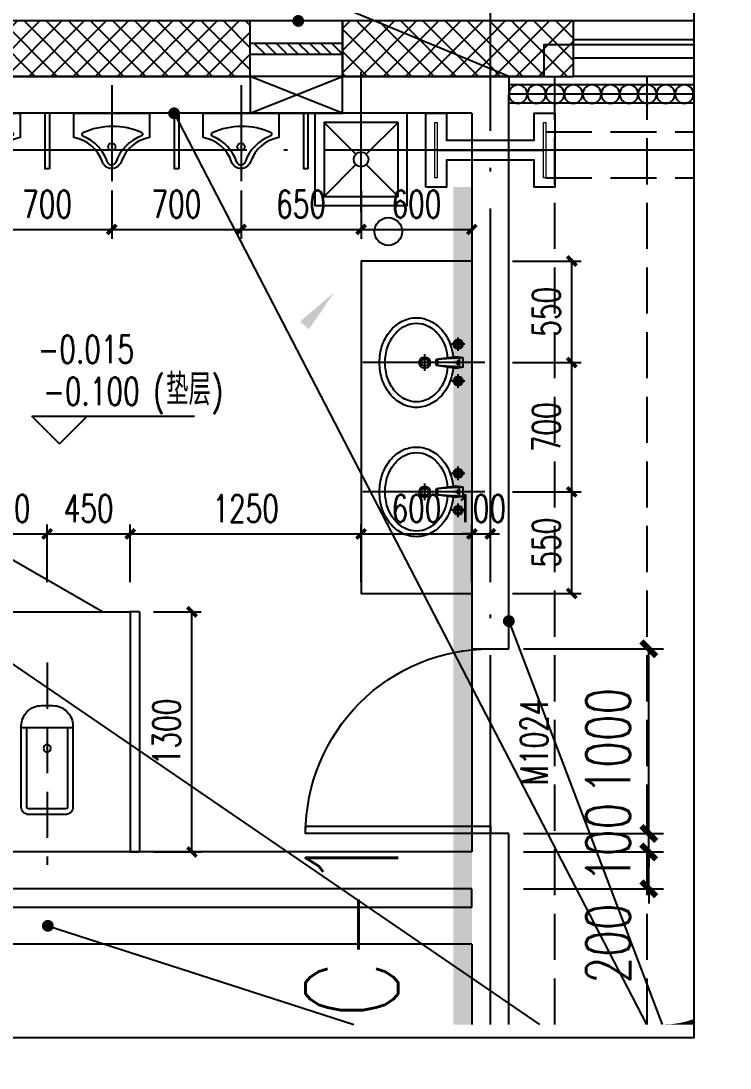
# Model space of a CAD drawing. Extents: x -222544 to -13848, y -31368 to 85559.
# Drawn here: x -30419 to -26580, y 32232 to 37903 of the extents above; entities that cross this region are included whole.
import ezdxf
from ezdxf.enums import TextEntityAlignment as Align
from ezdxf.xclip import XClip

# ---------------------------------------------------------------- set-up
doc = ezdxf.new("R2010")
doc.units = 0
doc.header["$LTSCALE"] = 1000
doc.header["$MEASUREMENT"] = 0
doc.header["$XCLIPFRAME"] = 0
for name, pattern in [('10平面$0$10平面$1$DOTE', [2.42, 2, -0.2, 0.02, -0.2]), ('10平面$0$CENTER', [2, 1.25, -0.25, 0.25, -0.25]), ('10平面$0$DASH', [0.35, 0.25, -0.1]), ('10平面$0$DOTE', [2.42, 2, -0.2, 0.02, -0.2])]:
    doc.linetypes.add(name, pattern=pattern)
doc.layers.get('Defpoints').update_dxf_attribs({"color": 210})
for name, color, linetype in [('10平面$0$10平面$1$A-AXIS-DOTE', 14, '10平面$0$10平面$1$DOTE'), ('10平面$0$A-AXIS-DOTE', 14, '10平面$0$DOTE'), ('10平面$0$A-AXIS-DP', 126, 'Continuous'), ('10平面$0$A-AXIS-SYMB', 3, 'Continuous'), ('10平面$0$A-HATCH-2', 251, 'Continuous'), ('10平面$0$A-HRAIL', 173, 'Continuous'), ('10平面$0$A-LIN-V', 9, 'Continuous'), ('10平面$0$A-SFCE', 30, 'Continuous'), ('10平面$0$A-WC', 223, 'Continuous'), ('10平面$0$A-WINDOW', 140, 'Continuous'), ('10平面$0$A-云线（根据审图意见修改）', 4, 'Continuous'), ('10平面$0$AS-WALL', 40, 'Continuous'), ('10平面$0$AS-结构边线层', 200, 'Continuous'), ('10平面$0$DIM_ELEV', 3, 'Continuous'), ('10平面$0$DIM_SYMB', 3, 'Continuous'), ('10平面$0$PUB_HATCH', 8, 'Continuous'), ('10平面$0$PUB_TEXT', 7, 'Continuous'), ('10平面$0$建-标高', 3, 'Continuous'), ('10平面$0$建-窗', 4, 'Continuous'), ('10平面$0$建-门', 4, 'Continuous'), ('10平面$0$建-门窗编号', 7, 'Continuous'), ('A-AXIS-DP', 126, 'Continuous'), ('A-WINDOW', 140, 'Continuous'), ('DIM_SYMB', 3, 'Continuous')]:
    doc.layers.add(name, color=color, linetype=linetype)
for name, color, linetype, lineweight in [('10平面$0$S-col', 2, 'Continuous', 0), ('10平面$0$THIN', 7, 'Continuous', 0), ('10平面$0$柱间支撑', 6, '10平面$0$CENTER', 0)]:
    doc.layers.add(name, color=color, linetype=linetype, lineweight=lineweight)
doc.styles.add('10平面$0$_TCH_DIM_T3', font='SIMPLEX', dxfattribs={"width": 0.705882, "bigfont": 'GBCBIG'})
doc.styles.add('10平面$0$A-STANDARD', font='SIMPLEX', dxfattribs={"bigfont": 'GBCBIG'})
doc.styles.add('10平面$0$A-WIN-LABEL', font='SIMPLEX', dxfattribs={"bigfont": 'GBCBIG'})
doc.styles.add('10平面$0$TSSD_Rein', font='tj-romans1.shx', dxfattribs={"width": 0.7, "bigfont": 'tj-hztxt.shx'})
doc.styles.add('_TCH_DIM_T3', font='SIMPLEX', dxfattribs={"width": 0.705882, "bigfont": 'GBCBIG'})
doc.dimstyles.new('10平面$0$_TCH_ARCH&&80', dxfattribs={"dimtxt": 238, "dimasz": 80, "dimexe": 80, "dimexo": 80, "dimgap": 101, "dimtad": 1, "dimdec": 0, "dimzin": 0, "dimdsep": 46, "dimtxsty": '10平面$0$_TCH_DIM_T3', "dimblk": '10平面$0$_ArchTick', "dimcen": 0.09, "dimclrt": 7, "dimazin": 2, "dimtfac": 1, "dimtdec": 0, "dimtix": 1, "dimtmove": 2, "dimatfit": 3, "dimfxl": 0, "dimtolj": 1, "dimtzin": 0, "dimarcsym": 0})
doc.dimstyles.new('_TCH_ARCH&&50', dxfattribs={"dimtxt": 148.75, "dimasz": 50, "dimexe": 50, "dimexo": 50, "dimgap": 63.125, "dimtad": 1, "dimdec": 0, "dimzin": 0, "dimdsep": 46, "dimtxsty": '_TCH_DIM_T3', "dimblk": 'ARCHTICK', "dimcen": 0.09, "dimclrt": 7, "dimazin": 2, "dimtfac": 1, "dimtdec": 0, "dimtix": 1, "dimtmove": 2, "dimatfit": 3, "dimfxl": 0, "dimtolj": 1, "dimtzin": 0, "dimarcsym": 0})
pattern_1 = [(45, (60, 0), (-60.000061, 60.000061), []), (135, (60, 0), (-60.000061, -60.000061), [])]

# ---------------------------------------------------------------- blocks, each defined once
blk = doc.blocks.new('10平面$0$dote')
at = {"layer": '10平面$0$A-AXIS-DOTE'}
for p, q in [((76882.2, 10800), (46882.2, 40800)), ((-6217.8, -68993.9), (-6217.8, 36662.3)), ((76282.2, 27000), (-41310, 27000))]:
    blk.add_line(p, q, dxfattribs=at)
blk = doc.blocks.new('10平面$0$厕卫')
at = {"layer": '10平面$0$A-AXIS-DOTE', "linetype": '10平面$0$DASH'}
blk.add_line((50, -823.1), (50, 271.9), dxfattribs=at)
at = {"layer": '10平面$0$A-WC'}
for p, q in [((-59.8, -40), (-59.8, -469.7)), ((149.8, -30), (-49.8, -30)), ((159.8, -469.7), (159.8, -40)), ((189.8, -469.7), (-89.8, -469.7)), ((350, -1097.2), (-169.6, -1397.2))]:
    blk.add_line(p, q, dxfattribs=at)
blk.add_lwpolyline([(-400, 202.8), (-400, -1097.2), (500, -1097.2), (500, 202.8)], close=True, dxfattribs=at)
blk.add_lwpolyline([(189.8, -40, 0.414214), (149.8, 0), (-49.8, 0, 0.414214), (-89.8, -40), (-89.8, -479.7, 0.414214), (20.2, -589.7), (79.8, -589.7, 0.414214), (189.8, -479.7)], format="xyb", close=True, dxfattribs=at)
blk.add_circle((50, -358.6), 20, dxfattribs=at)
for centre, radius, start, end in [((-49.8, -40), 10, 90, 180), ((149.8, -40), 10, 0, 90), ((350, -1097.2), 600, 180, 209.9999)]:
    blk.add_arc(centre, radius, start, end, dxfattribs=at)
for p in [(50, 0), (50, -358.6)]:
    blk.add_point(p, dxfattribs=at)
blk = doc.blocks.new('10平面$0$$lvtry$00000224')
at = {"color": 0}
for p, q in [((-362.5, 0), (-362.5, -300)), ((-337.5, 0), (-362.5, 0)), ((-337.5, 0), (-337.5, -300)), ((337.5, 0), (337.5, -300)), ((362.5, 0), (337.5, 0)), ((362.5, 0), (362.5, -300)), ((-337.5, -300), (-362.5, -300)), ((362.5, -300), (337.5, -300))]:
    blk.add_line(p, q, dxfattribs=at)
at = {"color": 0, "elevation": 0}
blk.add_lwpolyline([(-205, -130.7), (-205, 0), (205, 0), (205, -130.7, 0.268068), (50.8, -263.5, -0.317765), (0, -299.6, -0.317765), (-50.8, -263.5, 0.268068)], format="xyb", close=True, dxfattribs=at)
at = {"color": 0}
blk.add_circle((0, -181.6, 0), 20, dxfattribs=at)
for centre, radius, start, end in [((-152.2, -115, 0), 10, 114.1084, 248.1394), ((5.1, -466.4, 0), 395, 66.6675, 114.1084), ((157.6, -112.9, 0), 10, 290.4941, 66.6675), ((-242.8, -340.9, 0), 233.4, 19.2639, 68.1394), ((242.8, -340.9, 0), 233.4, 110.4941, 160.7361), ((0.2, -256, 0), 24, 199.2639, 269.4998), ((-0.2, -256, 0), 24, 270.5002, 340.7361)]:
    blk.add_arc(centre, radius, start, end, dxfattribs=at)
blk.add_point((0, -181.6, 0), dxfattribs=at)
at = {"layer": '10平面$0$A-AXIS-DOTE'}
blk.add_lwpolyline([(0, 152.7), (0, -367.3)], dxfattribs=at)
blk = doc.blocks.new('10平面$0$小便器')
at = {"layer": '10平面$0$A-WC', "xscale": -1, "rotation": 89.99999999999999}
blk.add_blockref('10平面$0$$lvtry$00000224', (2044606.1, 1695653.6), dxfattribs=at)
blk = doc.blocks.new('10平面$0$45345')
at = {"layer": '10平面$0$A-WC'}
h = blk.add_hatch(dxfattribs=at)
h.set_pattern_fill('ANSI31', color=256, scale=10)
h.set_pattern_definition([(30, (40598742844.535, 3385776346.45), (-7.9375, 13.74815), [])])
edge = h.paths.add_edge_path()
edge.add_arc((40598742441.347763, 3385774511.717568), 50, 0, 360)
blk.add_circle((40598742441.347763, 3385774511.717568), 50, dxfattribs=at)
blk = doc.blocks.new('10平面$0$A$C34D37DA4')
at = {"ltscale": 0.5}
for points in [[(-250, -107.7), (250, -107.7), (250, 392.3), (-250, 392.3)], [(-200, -57.7), (200, -57.7), (200, 342.3), (-200, 342.3)]]:
    blk.add_lwpolyline(points, close=True, dxfattribs=at)
for points in [[(-200, 342.3), (-28.3, 170.5)], [(28.3, 170.5), (200, 342.3)], [(-200, -57.7), (-28.3, 114)], [(28.3, 114), (200, -57.7)]]:
    blk.add_lwpolyline(points, dxfattribs=at)
blk.add_circle((0, 142.3), 40, dxfattribs=at)
at = {"layer": '10平面$0$A-AXIS-DOTE'}
blk.add_lwpolyline([(0, 427.4), (0, -332.6)], dxfattribs=at)
blk = doc.blocks.new('10平面$0$43243')
at = {"layer": '10平面$0$AS-结构边线层'}
blk.add_lwpolyline([(-212464.2, 832220), (-213204.2, 832220), (-213204.2, 831970), (-215304.2, 831970), (-215304.2, 832220), (-222244.2, 832220), (-222244.2, 832390), (-226664.2, 832390), (-226664.2, 832220), (-230898, 832220)], dxfattribs=at)
blk = doc.blocks.new('10平面$0$_FZH')
at = {"layer": '10平面$0$A-HATCH-2'}
blk.add_lwpolyline([(-0.4375, -0.25), (-0.4375, 0.25), (-0.2975, 0.25), (-0.2975, 0.0675), (0.2975, 0.0675), (0.2975, 0.25), (0.4375, 0.25), (0.4375, -0.25), (0.2975, -0.25), (0.2975, -0.0675), (-0.2975, -0.0675), (-0.2975, -0.25)], close=True, dxfattribs=at)
at = {"layer": '10平面$0$S-col'}
blk.add_lwpolyline([(-0.375, -0.1875), (-0.375, 0.1875), (-0.36, 0.1875), (-0.36, 0.005), (0.36, 0.005), (0.36, 0.1875), (0.375, 0.1875), (0.375, -0.1875), (0.36, -0.1875), (0.36, -0.005), (-0.36, -0.005), (-0.36, -0.1875)], close=True, dxfattribs=at)
blk = doc.blocks.new('10平面$0$w4234324')
at = {"xscale": 800.0000000000005, "yscale": 800.0000000000005, "zscale": 800.0000000000005}
blk.add_blockref('10平面$0$_FZH', (-226954.2, 831820), dxfattribs=at)
blk = doc.blocks.new('10平面$0$3243243')
at = {"layer": '10平面$0$A-HATCH-2', "linetype": '10平面$0$DASH'}
for p, q in [((-226604.2, 741520), (-226604.2, 832220)), ((-226104.2, 741520), (-226104.2, 832220))]:
    blk.add_line(p, q, dxfattribs=at)
at = {"layer": '10平面$0$A-SFCE', "linetype": '10平面$0$DASH'}
for p, q in [((-226654.2, 831920), (-221900.2, 831920)), ((-226654.2, 831670), (-221900.2, 831670))]:
    blk.add_line(p, q, dxfattribs=at)
blk = doc.blocks.new('10平面$0$343243')
at = {"layer": '10平面$0$10平面$1$A-AXIS-DOTE'}
blk.add_lwpolyline([(-137039.2, 783550), (-137039.2, 784210)], dxfattribs=at)
at = {"layer": '10平面$0$A-WC'}
for p, q in [((-137039.2, 783829.9), (-137039.2, 783920.1)), ((-137084.2, 783875), (-136994.1, 783875)), ((-137070.6, 783706.5), (-137055.9, 783814.2)), ((-137064.2, 783667.6), (-137055.9, 783814.2)), ((-137056.4, 783804.1), (-137022, 783804.1)), ((-137055.9, 783814.2), (-137022.5, 783814.2)), ((-137014.2, 783667.6), (-137022.5, 783814.2)), ((-137007.7, 783706.5), (-137022.5, 783814.2)), ((-137175.7, 783694), (-137102.7, 783694)), ((-137139.2, 783657.5), (-137139.2, 783730.5)), ((-137064.2, 783667.6), (-137070.6, 783706.5)), ((-137063.1, 783687.3), (-137015.3, 783687.3)), ((-137014.2, 783667.6), (-137007.7, 783706.5)), ((-136975.7, 783694), (-136902.7, 783694)), ((-136939.2, 783657.5), (-136939.2, 783730.5)), ((-137064.2, 783667.6), (-137014.2, 783667.6))]:
    blk.add_line(p, q, dxfattribs=at)
for points in [[(-137068.6, 783721.5, -0.055034), (-137132.1, 783735, -0.088849), (-137208.4, 783776.4, -0.104988), (-137263.3, 783843.2, -0.12017), (-137282, 783920, -0.12017), (-137263.3, 783996.8, -0.104988), (-137208.4, 784063.6, -0.088849), (-137132.1, 784105, -0.080052), (-137039.2, 784120, -0.080052)], [(-137064.5, 783751.2, -0.056066), (-137122.6, 783763.4, -0.088849), (-137189.7, 783799.8, -0.104988), (-137236.6, 783857, -0.12017), (-137252, 783920, -0.12017), (-137236.6, 783983, -0.104988), (-137189.7, 784040.2, -0.088849), (-137122.6, 784076.6, -0.080052), (-137039.2, 784090, -0.080052)], [(-137039.2, 784120, -0.080052), (-136946.3, 784105, -0.088849), (-136870, 784063.6, -0.104988), (-136815.1, 783996.8, -0.12017), (-136796.4, 783920, -0.12017), (-136815.1, 783843.2, -0.104988), (-136870, 783776.4, -0.088849), (-136946.3, 783735, -0.055034), (-137009.8, 783721.5, -0.080052)], [(-137039.2, 784090, -0.080052), (-136955.7, 784076.6, -0.088849), (-136888.7, 784040.2, -0.104988), (-136841.7, 783983, -0.12017), (-136826.4, 783920, -0.12017), (-136841.7, 783857, -0.104988), (-136888.7, 783799.8, -0.088849), (-136955.7, 783763.4, -0.056066), (-137013.9, 783751.2, -0.080052)]]:
    blk.add_lwpolyline(points, format="xyb", dxfattribs=at)
for centre, radius in [((-137039.2, 783875), 30), ((-137039.2, 783875), 20), ((-137139.2, 783694), 25), ((-137139.2, 783694), 15), ((-136939.2, 783694), 25), ((-136939.2, 783694), 15)]:
    blk.add_circle(centre, radius, dxfattribs=at)
for centre, start, end in [((-137040.4, 783694.7), 80.5252, 279.4748), ((-137038, 783694.7), 260.5252, 99.4748)]:
    blk.add_arc(centre, 7.19, start, end, dxfattribs=at)
blk = doc.blocks.new('10平面$0$3132')
at = {"layer": '10平面$0$DIM_ELEV', "linetype": '10平面$0$DASH', "const_width": 30}
blk.add_lwpolyline([(-232270, 833040), (-226020, 833040, -0.414214), (-225520, 832540), (-225520, 827570, -0.414214), (-226020, 827070), (-232270, 827070, -0.414214), (-232770, 827570), (-232770, 832540, -0.414214)], format="xyb", close=True, dxfattribs=at)
blk = doc.blocks.new('10平面$0$23124232432')
at = {"layer": '10平面$0$柱间支撑', "const_width": 100}
blk.add_lwpolyline([(-227104.2, 831620), (-227104.2, 823020)], dxfattribs=at)
at = {"layer": '10平面$0$THIN', "style": '10平面$0$TSSD_Rein', "width": 0.7}
blk.add_text('SZC-1', height=500, rotation=90, dxfattribs=at).set_placement((-227304.2, 827320), align=Align.BOTTOM_CENTER)
blk = doc.blocks.new('10平面$0$99平面图例外参$0$$LinePat$圆环')
for points in [[(0, 150), (300, 150)], [(0, 0), (300, 0)], [(0, -150), (300, -150)]]:
    blk.add_lwpolyline(points)
at = {"color": 0}
blk.add_circle((150, 0), 150, dxfattribs=at)
blk = doc.blocks.new('10平面$0$34242343243')
at = {"layer": '10平面$0$A-HRAIL', "xscale": -0.3333333334560343, "yscale": 0.3333333333333333, "zscale": 0.3333333333333333, "rotation": 5.280501065367523e-11}
for p in [(-226754.2, 832124), (-226654.2, 832124), (-226554.2, 832124), (-226454.2, 832124), (-226354.2, 832124), (-226254.2, 832124), (-226154.2, 832124), (-226054.2, 832124), (-225954.2, 832124), (-225854.2, 832124), (-225754.2, 832124)]:
    blk.add_blockref('10平面$0$99平面图例外参$0$$LinePat$圆环', p, dxfattribs=at)
blk = doc.blocks.new('10平面$0$2343243')
at = {"layer": '10平面$0$A-云线（根据审图意见修改）', "color": 1, "ltscale": 500}
blk.add_lwpolyline([(-265623.3, 705106.7), (-178050.5, 972846.4), (-230714.5, 804820)], dxfattribs=at)
blk = doc.blocks.new('*U63')
at = {"color": 0}
blk.add_lwpolyline([(500, 0), (500, 1000), (460, 1000), (460, 0)], close=True, dxfattribs=at)
blk.add_arc((500, 0), 1000, 90, 180, dxfattribs=at)
blk = doc.blocks.new('*U62')
at = {"color": 0, "xscale": 0.001, "yscale": 0.001, "zscale": 0.001}
blk.add_blockref('*U63', (0, 0), dxfattribs=at)
blk = doc.blocks.new('*U91')
at = {"color": 0}
for p, q in [((-250, 150), (250, 150)), ((250, 30), (-250, 30)), ((-250, -30), (-190, 30)), ((-190, -30), (-130, 30)), ((-130, -30), (-70, 30)), ((-70, -30), (-10, 30)), ((-10, -30), (50, 30)), ((50, -30), (110, 30)), ((110, -30), (170, 30)), ((170, -30), (230, 30)), ((250, -30), (-250, -30)), ((-250, -150), (250, -150))]:
    blk.add_line(p, q, dxfattribs=at)
for points in [[(-250, -150), (-250, 150)], [(250, -150), (250, 150)]]:
    blk.add_lwpolyline(points, dxfattribs=at)
blk = doc.blocks.new('*U90')
at = {"color": 0, "xscale": 0.001999999996058992, "yscale": 0.003333333333333334, "zscale": 0.001999999996058992}
blk.add_blockref('*U91', (0, 0), dxfattribs=at)
blk = doc.blocks.new('10平面$0$WINDOW2DLIB$DYNSTYLE$00000005')
at = {"color": 0}
for points in [[(-0.5, 0.5), (-0.5, -0.5)], [(-0.5, 0.5), (0.5, 0.5)], [(0.5, -0.5), (0.5, 0.5)], [(0.5, 0.1667), (-0.5, 0.1667)], [(0.5, -0.1667), (-0.5, -0.1667)], [(-0.5, -0.5), (0.5, -0.5)]]:
    blk.add_lwpolyline(points, dxfattribs=at)
blk = doc.blocks.new('10平面$0$_ArchTick')
at = {"color": 0, "linetype": 'ByBlock', "const_width": 0.4}
blk.add_lwpolyline([(-0.5, -0.5), (0.5, 0.5)], dxfattribs=at)
blk = doc.blocks.new('*D991')
at = {"layer": '10平面$0$A-AXIS-DP', "color": 0, "lineweight": -2, "transparency": 16777216}
for p, q in [((-226096.4, 828020), (-226096.4, 828100)), ((-226774.2, 828020), (-226016.4, 828020)), ((-226096.4, 827820), (-226096.4, 828020)), ((-226774.2, 827820), (-226016.4, 827820)), ((-226096.4, 827820), (-226096.4, 827740))]:
    blk.add_line(p, q, dxfattribs=at)
at = {"layer": 'Defpoints', "color": 0, "transparency": 16777216}
for p in [(-226854.2, 828020), (-226096.4, 828020), (-226854.2, 827820)]:
    blk.add_point(p, dxfattribs=at)
at = {"layer": '10平面$0$A-AXIS-DP', "color": 0, "lineweight": -2, "transparency": 16777216, "xscale": 80, "yscale": 80, "zscale": 80}
for p, rotation in [((-226096.4, 828020), 270), ((-226096.4, 827820), 90)]:
    blk.add_blockref('10平面$0$_ArchTick', p, dxfattribs=dict(at, rotation=rotation))
at = {"layer": '10平面$0$A-AXIS-DP', "color": 7, "transparency": 16777216, "insert": (-226316.4, 827524), "char_height": 238, "attachment_point": 5, "rotation": 90, "style": '10平面$0$_TCH_DIM_T3'}
blk.add_mtext('\\A1;200', dxfattribs=at)
blk = doc.blocks.new('*D992')
at = {"layer": '10平面$0$A-AXIS-DP', "color": 0, "lineweight": -2, "transparency": 16777216}
for p, q in [((-226096.4, 828120), (-226096.4, 828200)), ((-226774.2, 828120), (-226016.4, 828120)), ((-226096.4, 828020), (-226096.4, 828120)), ((-226774.2, 828020), (-226016.4, 828020)), ((-226096.4, 828020), (-226096.4, 827940))]:
    blk.add_line(p, q, dxfattribs=at)
at = {"layer": 'Defpoints', "color": 0, "transparency": 16777216}
for p in [(-226854.2, 828120), (-226096.4, 828120), (-226854.2, 828020)]:
    blk.add_point(p, dxfattribs=at)
at = {"layer": '10平面$0$A-AXIS-DP', "color": 0, "lineweight": -2, "transparency": 16777216, "xscale": 80, "yscale": 80, "zscale": 80}
for p, rotation in [((-226096.4, 828120), 270), ((-226096.4, 828020), 90)]:
    blk.add_blockref('10平面$0$_ArchTick', p, dxfattribs=dict(at, rotation=rotation))
at = {"layer": '10平面$0$A-AXIS-DP', "color": 7, "transparency": 16777216, "insert": (-226316.4, 828070), "char_height": 238, "attachment_point": 5, "rotation": 90, "style": '10平面$0$_TCH_DIM_T3'}
blk.add_mtext('\\A1;100', dxfattribs=at)
blk = doc.blocks.new('*D993')
at = {"layer": '10平面$0$A-AXIS-DP', "color": 0, "lineweight": -2, "transparency": 16777216}
for p, q in [((-226774.2, 829120), (-226016.4, 829120)), ((-226096.4, 828120), (-226096.4, 829120)), ((-226774.2, 828120), (-226016.4, 828120))]:
    blk.add_line(p, q, dxfattribs=at)
at = {"layer": 'Defpoints', "color": 0, "transparency": 16777216}
for p in [(-226854.2, 829120), (-226096.4, 829120), (-226854.2, 828120)]:
    blk.add_point(p, dxfattribs=at)
at = {"layer": '10平面$0$A-AXIS-DP', "color": 0, "lineweight": -2, "transparency": 16777216, "xscale": 80, "yscale": 80, "zscale": 80}
for p, rotation in [((-226096.4, 829120), 90), ((-226096.4, 828120), 270)]:
    blk.add_blockref('10平面$0$_ArchTick', p, dxfattribs=dict(at, rotation=rotation))
at = {"layer": '10平面$0$A-AXIS-DP', "color": 7, "transparency": 16777216, "insert": (-226316.4, 828620), "char_height": 238, "attachment_point": 5, "rotation": 90, "style": '10平面$0$_TCH_DIM_T3'}
blk.add_mtext('\\A1;1000', dxfattribs=at)
blk = doc.blocks.new('_ArchTick')
at = {"color": 0, "linetype": 'ByBlock', "const_width": 0.4}
blk.add_lwpolyline([(-0.5, -0.5), (0.5, 0.5)], dxfattribs=at)
blk = doc.blocks.new('*D465')
at = {"layer": 'A-AXIS-DP', "color": 0, "lineweight": -2, "transparency": 16777216}
for p, q in [((-29701.5, 34702.7), (-29443.3, 34702.7)), ((-29493.3, 33402.7), (-29493.3, 34702.7)), ((-29701.5, 33402.7), (-29443.3, 33402.7))]:
    blk.add_line(p, q, dxfattribs=at)
at = {"layer": 'Defpoints', "color": 0, "transparency": 16777216}
for p in [(-29751.5, 34702.7), (-29493.3, 34702.7), (-29751.5, 33402.7)]:
    blk.add_point(p, dxfattribs=at)
at = {"layer": 'A-AXIS-DP', "color": 0, "lineweight": -2, "transparency": 16777216, "xscale": 50, "yscale": 50, "zscale": 50}
for p, rotation in [((-29493.3, 34702.7), 90), ((-29493.3, 33402.7), 270)]:
    blk.add_blockref('_ArchTick', p, dxfattribs=dict(at, rotation=rotation))
at = {"layer": 'A-AXIS-DP', "color": 7, "transparency": 16777216, "insert": (-29630.8, 34052.7), "char_height": 148.75, "attachment_point": 5, "rotation": 90, "style": '_TCH_DIM_T3'}
blk.add_mtext('\\A1;1300', dxfattribs=at)
blk = doc.blocks.new('*D470')
at = {"layer": 'A-AXIS-DP', "color": 0, "lineweight": -2, "transparency": 16777216}
for p, q in [((-30727.7, 34863.1), (-30727.7, 35175)), ((-30277.7, 34863.1), (-30277.7, 35175)), ((-30727.7, 35125), (-30277.7, 35125))]:
    blk.add_line(p, q, dxfattribs=at)
at = {"layer": 'Defpoints', "color": 0, "transparency": 16777216}
for p in [(-30277.7, 35125), (-30727.7, 34813.1), (-30277.7, 34813.1)]:
    blk.add_point(p, dxfattribs=at)
at = {"layer": 'A-AXIS-DP', "color": 0, "lineweight": -2, "transparency": 16777216, "xscale": 50, "yscale": 50, "zscale": 50, "rotation": 180}
blk.add_blockref('_ArchTick', (-30727.7, 35125), dxfattribs=at)
at = {"layer": 'A-AXIS-DP', "color": 0, "lineweight": -2, "transparency": 16777216, "xscale": 50, "yscale": 50, "zscale": 50}
blk.add_blockref('_ArchTick', (-30277.7, 35125), dxfattribs=at)
at = {"layer": 'A-AXIS-DP', "color": 7, "transparency": 16777216, "insert": (-30502.7, 35262.5), "char_height": 148.75, "attachment_point": 5, "style": '_TCH_DIM_T3'}
blk.add_mtext('\\A1;450', dxfattribs=at)
blk = doc.blocks.new('*D471')
at = {"layer": 'A-AXIS-DP', "color": 0, "lineweight": -2, "transparency": 16777216}
for p, q in [((-30277.7, 34863.1), (-30277.7, 35175)), ((-29827.7, 34863.1), (-29827.7, 35175)), ((-30277.7, 35125), (-29827.7, 35125))]:
    blk.add_line(p, q, dxfattribs=at)
at = {"layer": 'Defpoints', "color": 0, "transparency": 16777216}
for p in [(-29827.7, 35125), (-30277.7, 34813.1), (-29827.7, 34813.1)]:
    blk.add_point(p, dxfattribs=at)
at = {"layer": 'A-AXIS-DP', "color": 0, "lineweight": -2, "transparency": 16777216, "xscale": 50, "yscale": 50, "zscale": 50, "rotation": 180}
blk.add_blockref('_ArchTick', (-30277.7, 35125), dxfattribs=at)
at = {"layer": 'A-AXIS-DP', "color": 0, "lineweight": -2, "transparency": 16777216, "xscale": 50, "yscale": 50, "zscale": 50}
blk.add_blockref('_ArchTick', (-29827.7, 35125), dxfattribs=at)
at = {"layer": 'A-AXIS-DP', "color": 7, "transparency": 16777216, "insert": (-30052.7, 35262.5), "char_height": 148.75, "attachment_point": 5, "style": '_TCH_DIM_T3'}
blk.add_mtext('\\A1;450', dxfattribs=at)
blk = doc.blocks.new('*D472')
at = {"layer": 'A-AXIS-DP', "color": 0, "lineweight": -2, "transparency": 16777216}
for p, q in [((-29827.7, 34863.1), (-29827.7, 35175)), ((-28577.7, 34863.1), (-28577.7, 35175)), ((-29827.7, 35125), (-28577.7, 35125))]:
    blk.add_line(p, q, dxfattribs=at)
at = {"layer": 'Defpoints', "color": 0, "transparency": 16777216}
for p in [(-28577.7, 35125), (-29827.7, 34813.1), (-28577.7, 34813.1)]:
    blk.add_point(p, dxfattribs=at)
at = {"layer": 'A-AXIS-DP', "color": 0, "lineweight": -2, "transparency": 16777216, "xscale": 50, "yscale": 50, "zscale": 50, "rotation": 180}
blk.add_blockref('_ArchTick', (-29827.7, 35125), dxfattribs=at)
at = {"layer": 'A-AXIS-DP', "color": 0, "lineweight": -2, "transparency": 16777216, "xscale": 50, "yscale": 50, "zscale": 50}
blk.add_blockref('_ArchTick', (-28577.7, 35125), dxfattribs=at)
at = {"layer": 'A-AXIS-DP', "color": 7, "transparency": 16777216, "insert": (-29202.7, 35262.5), "char_height": 148.75, "attachment_point": 5, "style": '_TCH_DIM_T3'}
blk.add_mtext('\\A1;1250', dxfattribs=at)
blk = doc.blocks.new('*D473')
at = {"layer": 'A-AXIS-DP', "color": 0, "lineweight": -2, "transparency": 16777216}
for p, q in [((-28577.7, 34863.1), (-28577.7, 35175)), ((-27977.7, 34863.1), (-27977.7, 35175)), ((-28577.7, 35125), (-27977.7, 35125))]:
    blk.add_line(p, q, dxfattribs=at)
at = {"layer": 'Defpoints', "color": 0, "transparency": 16777216}
for p in [(-27977.7, 35125), (-28577.7, 34813.1), (-27977.7, 34813.1)]:
    blk.add_point(p, dxfattribs=at)
at = {"layer": 'A-AXIS-DP', "color": 0, "lineweight": -2, "transparency": 16777216, "xscale": 50, "yscale": 50, "zscale": 50, "rotation": 180}
blk.add_blockref('_ArchTick', (-28577.7, 35125), dxfattribs=at)
at = {"layer": 'A-AXIS-DP', "color": 0, "lineweight": -2, "transparency": 16777216, "xscale": 50, "yscale": 50, "zscale": 50}
blk.add_blockref('_ArchTick', (-27977.7, 35125), dxfattribs=at)
at = {"layer": 'A-AXIS-DP', "color": 7, "transparency": 16777216, "insert": (-28277.7, 35262.5), "char_height": 148.75, "attachment_point": 5, "style": '_TCH_DIM_T3'}
blk.add_mtext('\\A1;600', dxfattribs=at)
blk = doc.blocks.new('*D474')
at = {"layer": 'A-AXIS-DP', "color": 0, "lineweight": -2, "transparency": 16777216}
for p, q in [((-27977.7, 34863.1), (-27977.7, 35175)), ((-27877.7, 34863.1), (-27877.7, 35175)), ((-27977.7, 35125), (-28027.7, 35125)), ((-27977.7, 35125), (-27877.7, 35125)), ((-27877.7, 35125), (-27827.7, 35125))]:
    blk.add_line(p, q, dxfattribs=at)
at = {"layer": 'Defpoints', "color": 0, "transparency": 16777216}
for p in [(-27877.7, 35125), (-27977.7, 34813.1), (-27877.7, 34813.1)]:
    blk.add_point(p, dxfattribs=at)
at = {"layer": 'A-AXIS-DP', "color": 0, "lineweight": -2, "transparency": 16777216, "xscale": 50, "yscale": 50, "zscale": 50}
blk.add_blockref('_ArchTick', (-27977.7, 35125), dxfattribs=at)
at = {"layer": 'A-AXIS-DP', "color": 0, "lineweight": -2, "transparency": 16777216, "xscale": 50, "yscale": 50, "zscale": 50, "rotation": 180}
blk.add_blockref('_ArchTick', (-27877.7, 35125), dxfattribs=at)
at = {"layer": 'A-AXIS-DP', "color": 7, "transparency": 16777216, "insert": (-27927.7, 35262.5), "char_height": 148.75, "attachment_point": 5, "style": '_TCH_DIM_T3'}
blk.add_mtext('\\A1;100', dxfattribs=at)
blk = doc.blocks.new('*D475')
at = {"layer": 'A-AXIS-DP', "color": 0, "lineweight": -2, "transparency": 16777216}
for p, q in [((-27757.4, 36602.7), (-27386.7, 36602.7)), ((-27436.7, 36052.7), (-27436.7, 36602.7)), ((-27757.4, 36052.7), (-27386.7, 36052.7))]:
    blk.add_line(p, q, dxfattribs=at)
at = {"layer": 'Defpoints', "color": 0, "transparency": 16777216}
for p in [(-27807.4, 36602.7), (-27436.7, 36602.7), (-27807.4, 36052.7)]:
    blk.add_point(p, dxfattribs=at)
at = {"layer": 'A-AXIS-DP', "color": 0, "lineweight": -2, "transparency": 16777216, "xscale": 50, "yscale": 50, "zscale": 50}
for p, rotation in [((-27436.7, 36602.7), 90), ((-27436.7, 36052.7), 270)]:
    blk.add_blockref('_ArchTick', p, dxfattribs=dict(at, rotation=rotation))
at = {"layer": 'A-AXIS-DP', "color": 7, "transparency": 16777216, "insert": (-27574.2, 36327.7), "char_height": 148.75, "attachment_point": 5, "rotation": 90, "style": '_TCH_DIM_T3'}
blk.add_mtext('\\A1;550', dxfattribs=at)
blk = doc.blocks.new('*D476')
at = {"layer": 'A-AXIS-DP', "color": 0, "lineweight": -2, "transparency": 16777216}
for p, q in [((-27757.4, 36052.7), (-27386.7, 36052.7)), ((-27436.7, 35352.7), (-27436.7, 36052.7)), ((-27757.4, 35352.7), (-27386.7, 35352.7))]:
    blk.add_line(p, q, dxfattribs=at)
at = {"layer": 'Defpoints', "color": 0, "transparency": 16777216}
for p in [(-27807.4, 36052.7), (-27436.7, 36052.7), (-27807.4, 35352.7)]:
    blk.add_point(p, dxfattribs=at)
at = {"layer": 'A-AXIS-DP', "color": 0, "lineweight": -2, "transparency": 16777216, "xscale": 50, "yscale": 50, "zscale": 50}
for p, rotation in [((-27436.7, 36052.7), 90), ((-27436.7, 35352.7), 270)]:
    blk.add_blockref('_ArchTick', p, dxfattribs=dict(at, rotation=rotation))
at = {"layer": 'A-AXIS-DP', "color": 7, "transparency": 16777216, "insert": (-27574.2, 35702.7), "char_height": 148.75, "attachment_point": 5, "rotation": 90, "style": '_TCH_DIM_T3'}
blk.add_mtext('\\A1;700', dxfattribs=at)
blk = doc.blocks.new('*D477')
at = {"layer": 'A-AXIS-DP', "color": 0, "lineweight": -2, "transparency": 16777216}
for p, q in [((-27757.4, 35352.7), (-27386.7, 35352.7)), ((-27436.7, 34802.7), (-27436.7, 35352.7)), ((-27757.4, 34802.7), (-27386.7, 34802.7))]:
    blk.add_line(p, q, dxfattribs=at)
at = {"layer": 'Defpoints', "color": 0, "transparency": 16777216}
for p in [(-27807.4, 35352.7), (-27436.7, 35352.7), (-27807.4, 34802.7)]:
    blk.add_point(p, dxfattribs=at)
at = {"layer": 'A-AXIS-DP', "color": 0, "lineweight": -2, "transparency": 16777216, "xscale": 50, "yscale": 50, "zscale": 50}
for p, rotation in [((-27436.7, 35352.7), 90), ((-27436.7, 34802.7), 270)]:
    blk.add_blockref('_ArchTick', p, dxfattribs=dict(at, rotation=rotation))
at = {"layer": 'A-AXIS-DP', "color": 7, "transparency": 16777216, "insert": (-27574.2, 35077.7), "char_height": 148.75, "attachment_point": 5, "rotation": 90, "style": '_TCH_DIM_T3'}
blk.add_mtext('\\A1;550', dxfattribs=at)
blk = doc.blocks.new('*D479')
at = {"layer": 'A-AXIS-DP', "color": 0, "lineweight": -2, "transparency": 16777216}
for p, q in [((-30627.7, 36985.4), (-30627.7, 36723.4)), ((-29927.7, 36985.4), (-29927.7, 36723.4)), ((-30627.7, 36773.4), (-29927.7, 36773.4))]:
    blk.add_line(p, q, dxfattribs=at)
at = {"layer": 'Defpoints', "color": 0, "transparency": 16777216}
for p in [(-30627.7, 37035.4), (-29927.7, 37035.4), (-29927.7, 36773.4)]:
    blk.add_point(p, dxfattribs=at)
at = {"layer": 'A-AXIS-DP', "color": 0, "lineweight": -2, "transparency": 16777216, "xscale": 50, "yscale": 50, "zscale": 50, "rotation": 180}
blk.add_blockref('_ArchTick', (-30627.7, 36773.4), dxfattribs=at)
at = {"layer": 'A-AXIS-DP', "color": 0, "lineweight": -2, "transparency": 16777216, "xscale": 50, "yscale": 50, "zscale": 50}
blk.add_blockref('_ArchTick', (-29927.7, 36773.4), dxfattribs=at)
at = {"layer": 'A-AXIS-DP', "color": 7, "transparency": 16777216, "insert": (-30277.7, 36910.9), "char_height": 148.75, "attachment_point": 5, "style": '_TCH_DIM_T3'}
blk.add_mtext('\\A1;700', dxfattribs=at)
blk = doc.blocks.new('*D480')
at = {"layer": 'A-AXIS-DP', "color": 0, "lineweight": -2, "transparency": 16777216}
for p, q in [((-29927.7, 36985.4), (-29927.7, 36723.4)), ((-29227.7, 36985.4), (-29227.7, 36723.4)), ((-29927.7, 36773.4), (-29227.7, 36773.4))]:
    blk.add_line(p, q, dxfattribs=at)
at = {"layer": 'Defpoints', "color": 0, "transparency": 16777216}
for p in [(-29927.7, 37035.4), (-29227.7, 37035.4), (-29227.7, 36773.4)]:
    blk.add_point(p, dxfattribs=at)
at = {"layer": 'A-AXIS-DP', "color": 0, "lineweight": -2, "transparency": 16777216, "xscale": 50, "yscale": 50, "zscale": 50, "rotation": 180}
blk.add_blockref('_ArchTick', (-29927.7, 36773.4), dxfattribs=at)
at = {"layer": 'A-AXIS-DP', "color": 0, "lineweight": -2, "transparency": 16777216, "xscale": 50, "yscale": 50, "zscale": 50}
blk.add_blockref('_ArchTick', (-29227.7, 36773.4), dxfattribs=at)
at = {"layer": 'A-AXIS-DP', "color": 7, "transparency": 16777216, "insert": (-29577.7, 36910.9), "char_height": 148.75, "attachment_point": 5, "style": '_TCH_DIM_T3'}
blk.add_mtext('\\A1;700', dxfattribs=at)
blk = doc.blocks.new('*D481')
at = {"layer": 'A-AXIS-DP', "color": 0, "lineweight": -2, "transparency": 16777216}
for p, q in [((-29227.7, 36985.4), (-29227.7, 36723.4)), ((-28577.7, 36985.4), (-28577.7, 36723.4)), ((-29227.7, 36773.4), (-28577.7, 36773.4))]:
    blk.add_line(p, q, dxfattribs=at)
at = {"layer": 'Defpoints', "color": 0, "transparency": 16777216}
for p in [(-29227.7, 37035.4), (-28577.7, 37035.4), (-28577.7, 36773.4)]:
    blk.add_point(p, dxfattribs=at)
at = {"layer": 'A-AXIS-DP', "color": 0, "lineweight": -2, "transparency": 16777216, "xscale": 50, "yscale": 50, "zscale": 50, "rotation": 180}
blk.add_blockref('_ArchTick', (-29227.7, 36773.4), dxfattribs=at)
at = {"layer": 'A-AXIS-DP', "color": 0, "lineweight": -2, "transparency": 16777216, "xscale": 50, "yscale": 50, "zscale": 50}
blk.add_blockref('_ArchTick', (-28577.7, 36773.4), dxfattribs=at)
at = {"layer": 'A-AXIS-DP', "color": 7, "transparency": 16777216, "insert": (-28902.7, 36910.9), "char_height": 148.75, "attachment_point": 5, "style": '_TCH_DIM_T3'}
blk.add_mtext('\\A1;650', dxfattribs=at)
blk = doc.blocks.new('*D482')
at = {"layer": 'A-AXIS-DP', "color": 0, "lineweight": -2, "transparency": 16777216}
for p, q in [((-28577.7, 36985.4), (-28577.7, 36723.4)), ((-27977.7, 36985.4), (-27977.7, 36723.4)), ((-28577.7, 36773.4), (-27977.7, 36773.4))]:
    blk.add_line(p, q, dxfattribs=at)
at = {"layer": 'Defpoints', "color": 0, "transparency": 16777216}
for p in [(-28577.7, 37035.4), (-27977.7, 37035.4), (-27977.7, 36773.4)]:
    blk.add_point(p, dxfattribs=at)
at = {"layer": 'A-AXIS-DP', "color": 0, "lineweight": -2, "transparency": 16777216, "xscale": 50, "yscale": 50, "zscale": 50, "rotation": 180}
blk.add_blockref('_ArchTick', (-28577.7, 36773.4), dxfattribs=at)
at = {"layer": 'A-AXIS-DP', "color": 0, "lineweight": -2, "transparency": 16777216, "xscale": 50, "yscale": 50, "zscale": 50}
blk.add_blockref('_ArchTick', (-27977.7, 36773.4), dxfattribs=at)
at = {"layer": 'A-AXIS-DP', "color": 7, "transparency": 16777216, "insert": (-28277.7, 36910.9), "char_height": 148.75, "attachment_point": 5, "style": '_TCH_DIM_T3'}
blk.add_mtext('\\A1;600', dxfattribs=at)
blk = doc.blocks.new('10平面')
at = {"layer": '10平面$0$PUB_HATCH'}
h = blk.add_hatch(dxfattribs=at)
h.set_pattern_fill('多孔材料', color=256, scale=30, style=0)
h.set_pattern_definition(pattern_1)
h.paths.add_polyline_path([(-230898, 832220), (-228254.2, 832220), (-228254.2, 832520), (-231116.1, 832520)])
h = blk.add_hatch(dxfattribs=at)
h.set_pattern_fill('多孔材料', color=256, scale=30, style=0)
h.set_pattern_definition(pattern_1)
h.paths.add_polyline_path([(-226954.2, 832520), (-227754.2, 832520), (-227754.2, 832220), (-226954.2, 832220)])
h = blk.add_hatch(dxfattribs=at)
h.set_pattern_fill('多孔材料', color=256, scale=30, style=0)
h.set_pattern_definition(pattern_1)
h.paths.add_polyline_path([(-226954.2, 832220), (-226504.2, 832220), (-226504.2, 832520), (-226954.2, 832520)])
at = {"layer": '10平面$0$A-AXIS-DOTE'}
for p, q in [((-226854.2, 832220), (-242565.8, 838750)), ((-158130, 825720), (-147454.2, 832220))]:
    blk.add_line(p, q, dxfattribs=at)
at = {"layer": '10平面$0$A-AXIS-SYMB', "const_width": 32}
blk.add_lwpolyline([(-227986.3, 832506.1, 1), (-228002.1, 832533.9, 1)], format="xyb", close=True, dxfattribs=at)
at = {"layer": '10平面$0$A-WC'}
for p, q in [((-228904.2, 829320), (-228904.2, 828019.1)), ((-228854.2, 829320), (-228904.2, 829320)), ((-228854.2, 829320), (-228854.2, 828019.1)), ((-228854.2, 828019.1), (-228904.2, 828019.1))]:
    blk.add_line(p, q, dxfattribs=at)
blk.add_lwpolyline([(-227054.2, 831220), (-227654.2, 831220), (-227654.2, 829420), (-227054.2, 829420)], dxfattribs=at)
at = {"layer": '10平面$0$A-WINDOW'}
for p, q in [((-228254.2, 832220), (-228254.2, 832020)), ((-227754.2, 832220), (-228254.2, 832220)), ((-227754.2, 832020), (-228254.2, 832220)), ((-228254.2, 832020), (-227754.2, 832220)), ((-227754.2, 832020), (-227754.2, 832220)), ((-228254.2, 832020), (-227754.2, 832020))]:
    blk.add_line(p, q, dxfattribs=at)
at = {"layer": '10平面$0$AS-WALL'}
for p, q in [((-228254.2, 832520), (-231116.1, 832520)), ((-228254.2, 832220), (-228254.2, 832520)), ((-226954.2, 832520), (-227754.2, 832520)), ((-227754.2, 832520), (-227754.2, 832220)), ((-226504.2, 832520), (-226954.2, 832520)), ((-226504.2, 832220), (-226504.2, 832520)), ((-230898, 832220), (-228254.2, 832220)), ((-227054.2, 832220), (-230898, 832220)), ((-227754.2, 832220), (-226954.2, 832220)), ((-227054.2, 832220), (-227054.2, 832220)), ((-226954.2, 832220), (-226504.2, 832220)), ((-226854.2, 832220), (-226854.2, 832120)), ((-226854.2, 829120), (-226854.2, 832120)), ((-227054.2, 832020), (-230752.7, 832020)), ((-227054.2, 832020), (-227054.2, 829120)), ((-227054.2, 829120), (-226854.2, 829120)), ((-226854.2, 828120), (-227054.2, 828120)), ((-227054.2, 828120), (-227054.2, 828020)), ((-226854.2, 827920), (-226854.2, 828120)), ((-227054.2, 828020), (-232050.5, 828020)), ((-226854.2, 827620), (-226854.2, 827920)), ((-227054.2, 827820), (-232325.7, 827820)), ((-227054.2, 827720), (-227054.2, 827820)), ((-227054.2, 827720), (-232358.1, 827720)), ((-226854.2, 806920), (-226854.2, 827620)), ((-227054.2, 827520), (-232423, 827520)), ((-227054.2, 827520), (-227054.2, 806920))]:
    blk.add_line(p, q, dxfattribs=at)
at = {"layer": '10平面$0$DIM_SYMB'}
for p in [(-228666.7, 832020), (-231410.5, 830316.6), (-226854.2, 829270), (-229350, 827620)]:
    blk.add_line(p, (-225790, 826470), dxfattribs=at)
at = {"layer": '10平面$0$DIM_SYMB', "const_width": 32}
for points in [[(-228674, 832034.2, 1), (-228659.3, 832005.8, 1)], [(-226859.9, 829285, 1), (-226848.5, 829255, 1)], [(-229365.2, 827624.9, 1), (-229334.8, 827615.1, 1)]]:
    blk.add_lwpolyline(points, format="xyb", close=True, dxfattribs=at)
at = {"layer": '10平面$0$DIM_SYMB'}
blk.add_lwpolyline([(-228330, 830460, 0, 0, 0), (-227800, 831050, 0, 64, 0), (-227960.4, 830871.5, 0, 0, 0)], format="xyseb", dxfattribs=at)
at = {"layer": '10平面$0$建-标高'}
for p, q in [((-229286.4, 830230), (-229436.4, 830380)), ((-229436.4, 830380), (-228556.4, 830380)), ((-229286.4, 830230), (-229136.4, 830380))]:
    blk.add_line(p, q, dxfattribs=at)
at = {"layer": '10平面$0$建-门'}
blk.add_line((-227054.2, 829120), (-227054.2, 828120), dxfattribs=at)
at = {"xscale": -1}
for name, p, rotation in [('10平面$0$小便器', (1465949.4, 2876626.1), 89.99999999998394), ('10平面$0$小便器', (1466649.4, 2876626.1), 89.99999999998394), ('10平面$0$小便器', (1467349.4, 2876626.1), 89.99999999998394), ('10平面$0$厕卫', (-229404.2, 828222.8), 180)]:
    blk.add_blockref(name, p, dxfattribs=dict(at, rotation=rotation))
at = {"layer": '10平面$0$A-AXIS-DP'}
for name in ['10平面$0$2343243', '10平面$0$3132', '10平面$0$3243243']:
    blk.add_blockref(name, (0, 0), dxfattribs=at)
at = {"layer": '10平面$0$A-LIN-V', "xscale": 1.5, "yscale": 1.5, "zscale": 1.5, "rotation": 269.9999999999991}
blk.add_blockref('10平面$0$45345', (-5078889273.9, 60898945041.9), dxfattribs=at)
at = {"layer": '10平面$0$A-WC', "rotation": 180}
blk.add_blockref('10平面$0$A$C34D37DA4', (-227654.2, 831912.3), dxfattribs=at)
at = {"layer": '10平面$0$A-WINDOW'}
for name in ['10平面$0$43243', '10平面$0$w4234324']:
    blk.add_blockref(name, (0, 0), dxfattribs=at)
ref = blk.add_blockref('*U90', (-228004.2, 832370), dxfattribs=dict(at, xscale=-500.000000985252, yscale=300, zscale=300, rotation=359.9999999999967))
ref.add_attrib('A', 'BY0502', (-228291.7, 832665.6), dxfattribs={"layer": '10平面$0$建-门窗编号', "height": 148.75, "style": '10平面$0$A-WIN-LABEL', "width": 0.705882})
at = {"layer": '10平面$0$A-WINDOW', "rotation": 90}
for p in [(556565.8, 967709.2), (556565.8, 967009.2)]:
    blk.add_blockref('10平面$0$343243', p, dxfattribs=at)
at = {"layer": '10平面$0$AS-WALL'}
blk.add_blockref('10平面$0$dote', (-220736.4, 804820), dxfattribs=at)
at = {"layer": '10平面$0$DIM_SYMB'}
blk.add_blockref('10平面$0$34242343243', (0, 0), dxfattribs=at)
at = {"layer": '10平面$0$建-窗'}
ref = blk.add_blockref('10平面$0$WINDOW2DLIB$DYNSTYLE$00000005', (-224454.2, 832370), dxfattribs=dict(at, xscale=-4100, yscale=300, zscale=300, rotation=359.999999999996))
ref.add_attrib('A', 'C4124', (-224684.2, 831910.6), dxfattribs={"layer": '10平面$0$建-门窗编号', "height": 148.75, "style": '10平面$0$A-WIN-LABEL', "width": 0.705882})
at = {"layer": '10平面$0$建-门'}
ref = blk.add_blockref('*U62', (-226954.2, 828620), dxfattribs=dict(at, xscale=1000, yscale=-1000, zscale=200, rotation=269.9999999999758))
ref.add_attrib('A', 'M1024', (-226642.3, 828382.5), dxfattribs={"layer": '10平面$0$建-门窗编号', "height": 148.75, "rotation": 90, "style": '10平面$0$A-WIN-LABEL', "width": 0.705882})
at = {"layer": '10平面$0$柱间支撑'}
blk.add_blockref('10平面$0$23124232432', (0, 0), dxfattribs=at)
at = {"layer": '10平面$0$PUB_TEXT', "style": '10平面$0$A-STANDARD', "width": 0.705882}
for s, height, p in [('-0.015', 148.75, (-229405, 830667.5)), ('-0.100', 148.75, (-229375, 830440)), ('(', 148.8, (-228780, 830440)), (')', 148.8, (-228464.3, 830440))]:
    blk.add_text(s, height=height, dxfattribs=at).set_placement(p)
at = {"layer": '10平面$0$PUB_TEXT', "style": '10平面$0$A-STANDARD'}
blk.add_text('垫层', height=168.79, dxfattribs=at).set_placement((-228710, 830440))
at = {"layer": '10平面$0$A-AXIS-DP'}
for p1, p2, picture, middle in [((-226854.2, 828120), (-226854.2, 829120), '*D993', (-226316.4, 828620)), ((-226854.2, 828020), (-226854.2, 828120), '*D992', (-226316.4, 828070))]:
    dim = blk.add_aligned_dim(p1=p1, p2=p2, distance=-757.8, dimstyle='10平面$0$_TCH_ARCH&&80', dxfattribs=at)
    dim.commit()
    dim.dimension.update_dxf_attribs({"geometry": picture, "text_midpoint": middle})
dim = blk.add_linear_dim(base=(-226096.4, 828020), p1=(-226854.2, 827820), p2=(-226854.2, 828020), angle=90, dimstyle='10平面$0$_TCH_ARCH&&80', dxfattribs=at)
dim.commit()
dim.dimension.update_dxf_attribs({"geometry": '*D991', "text_midpoint": (-226316.4, 827524), "dimtype": 161})

msp = doc.modelspace()

# ---------------------------------------------------------------- block references
at = {"layer": 'A-WINDOW'}
ref = msp.add_blockref('10平面', (123458.1, -791602.5), dxfattribs=at)
XClip(ref).set_block_clipping_path([(-149069.4947712686, 822142.4845585017), (-143135.4832539898, 832892.364749553)])
at = {"layer": 'DIM_SYMB'}
ref = msp.add_blockref('10平面', (199076.5, -794617.3), dxfattribs=at)
XClip(ref).set_block_clipping_path([(-232392.0561316109, 827085.1265105864), (-225852.3232791438, 833011.0461944257)])

# ---------------------------------------------------------------- next in the draw order: linework, layer by layer
msp.add_lwpolyline([(-33919.8, 38629.3), (-26775.8, 38629.3), (-26775.8, 32395.4), (-33919.8, 32395.4)], close=True, dxfattribs=at)

# ---------------------------------------------------------------- next in the draw order: dimensions: what is measured, and where the dimension line sits
at = {"layer": 'A-AXIS-DP'}
for p1, p2, distance, picture, middle in [((-30627.7, 37035.4), (-29927.7, 37035.4), -262, '*D479', (-30277.7, 36910.9)), ((-29927.7, 37035.4), (-29227.7, 37035.4), -262, '*D480', (-29577.7, 36910.9)), ((-29227.7, 37035.4), (-28577.7, 37035.4), -262, '*D481', (-28902.7, 36910.9)), ((-28577.7, 37035.4), (-27977.7, 37035.4), -262, '*D482', (-28277.7, 36910.9)), ((-27807.4, 36052.7), (-27807.4, 36602.7), -370.7, '*D475', (-27574.2, 36327.7)), ((-27807.4, 35352.7), (-27807.4, 36052.7), -370.7, '*D476', (-27574.2, 35702.7)), ((-27807.4, 34802.7), (-27807.4, 35352.7), -370.7, '*D477', (-27574.2, 35077.7)), ((-30727.7, 34813.1), (-30277.7, 34813.1), 311.9, '*D470', (-30502.7, 35262.5)), ((-30277.7, 34813.1), (-29827.7, 34813.1), 311.9, '*D471', (-30052.7, 35262.5)), ((-29827.7, 34813.1), (-28577.7, 34813.1), 311.9, '*D472', (-29202.7, 35262.5)), ((-28577.7, 34813.1), (-27977.7, 34813.1), 311.9, '*D473', (-28277.7, 35262.5)), ((-27977.7, 34813.1), (-27877.7, 34813.1), 311.9, '*D474', (-27927.7, 35262.5)), ((-29751.5, 33402.7), (-29751.5, 34702.7), -258.1, '*D465', (-29630.8, 34052.7))]:
    dim = msp.add_aligned_dim(p1=p1, p2=p2, distance=distance, dimstyle='_TCH_ARCH&&50', dxfattribs=at)
    dim.commit()
    dim.dimension.update_dxf_attribs({"geometry": picture, "text_midpoint": middle})

doc.saveas('drawing.dxf')
